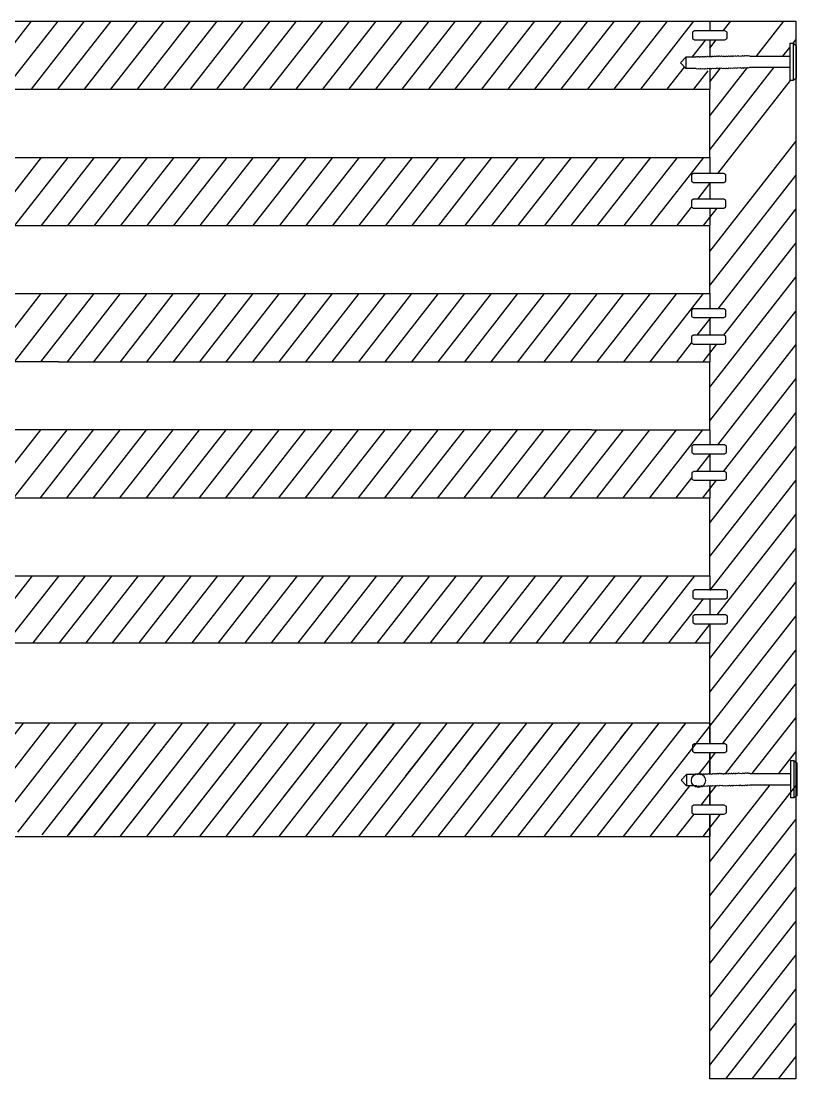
# Model space of a CAD drawing. Header units: millimetres. Extents: x -383 to 2872, y 639 to 2489.
# Drawn here: x 1420.1 to 1489.8, y 1263.6 to 1358.6 of the extents above; entities that cross this region are included whole.
import ezdxf

# ---------------------------------------------------------------- set-up
doc = ezdxf.new("R2010")
doc.units = ezdxf.units.MM
for name, color, linetype in [('ARREDI_attrezzature', 175, 'Continuous'), ('Chiodi', 1, 'Continuous'), ('struttura', 7, 'Continuous')]:
    doc.layers.add(name, color=color, linetype=linetype)
pattern_1 = [(52, (102.2741, 1088.6703), (-1.4775202, 1.1543653), [])]

msp = doc.modelspace()

# ---------------------------------------------------------------- hatches: boundary and pattern name
at = {"layer": 'ARREDI_attrezzature'}
h = msp.add_hatch(dxfattribs=at)
h.set_pattern_fill('ANSI31', color=256, scale=15, angle=7)
h.set_pattern_definition(pattern_1)
h.paths.add_polyline_path([(1480.304, 1342.514), (1480.487, 1342.632), (1481.963, 1342.632), (1481.963, 1344.124), (1480.304, 1344.124), (1480.304, 1344.806), (1480.487, 1344.924), (1481.963, 1344.924), (1481.963, 1346.382), (1423.461, 1346.382), (1414.078, 1346.382), (1409.689, 1346.382), (1409.689, 1345.23), (1411.183, 1345.23), (1411.183, 1344.548), (1411, 1344.43), (1409.689, 1344.43), (1409.689, 1342.593), (1411.229, 1342.593), (1411.229, 1341.91), (1411.045, 1341.793), (1409.689, 1341.793), (1409.689, 1340.265), (1414.078, 1340.265), (1423.461, 1340.265), (1481.963, 1340.265), (1481.963, 1341.832), (1480.304, 1341.832)])
h = msp.add_hatch(dxfattribs=at)
h.set_pattern_fill('ANSI31', color=256, scale=15, angle=7)
h.set_pattern_definition(pattern_1)
h.paths.add_polyline_path([(1480.304, 1330.281), (1480.488, 1330.4), (1481.963, 1330.4), (1481.963, 1331.985), (1480.304, 1331.985), (1480.304, 1332.667), (1480.488, 1332.785), (1481.963, 1332.785), (1481.963, 1334.147), (1423.461, 1334.147), (1414.078, 1334.147), (1409.689, 1334.147), (1409.689, 1332.85), (1411.184, 1332.85), (1411.184, 1332.167), (1411, 1332.05), (1409.689, 1332.05), (1409.689, 1330.485), (1411.229, 1330.485), (1411.229, 1329.802), (1411.046, 1329.685), (1409.689, 1329.685), (1409.689, 1328.03), (1414.078, 1328.03), (1423.461, 1328.03), (1481.963, 1328.03), (1481.963, 1329.6), (1480.304, 1329.6)])
h = msp.add_hatch(dxfattribs=at)
h.set_pattern_fill('ANSI31', color=256, scale=15, angle=7)
h.set_pattern_definition(pattern_1)
h.paths.add_polyline_path([(1481.963, 1319.76), (1480.352, 1319.76), (1480.352, 1320.442), (1480.535, 1320.56), (1481.963, 1320.56), (1481.963, 1321.913), (1471.322, 1321.913), (1417.861, 1321.913), (1414.078, 1321.913), (1409.689, 1321.913), (1409.689, 1320.377), (1411.228, 1320.377), (1411.228, 1319.695), (1411.045, 1319.577), (1409.689, 1319.577), (1409.689, 1318.104), (1411.274, 1318.104), (1411.274, 1317.421), (1411.09, 1317.304), (1409.689, 1317.304), (1409.689, 1315.796), (1414.078, 1315.796), (1414.806, 1315.796), (1474.378, 1315.796), (1481.963, 1315.796), (1481.963, 1317.375), (1480.352, 1317.375), (1480.352, 1318.056), (1480.535, 1318.175), (1481.963, 1318.175)])
h = msp.add_hatch(dxfattribs=at)
h.set_pattern_fill('ANSI31', color=256, scale=15, angle=7)
h.set_pattern_definition(pattern_1)
h.paths.add_polyline_path([(1480.445, 1305.173), (1480.629, 1305.291), (1481.963, 1305.291), (1481.963, 1306.736), (1480.445, 1306.736), (1480.445, 1307.418), (1480.629, 1307.536), (1481.963, 1307.536), (1481.963, 1308.798), (1474.378, 1308.798), (1414.806, 1308.798), (1414.078, 1308.798), (1409.689, 1308.798), (1409.689, 1307.164), (1411.159, 1307.164), (1411.159, 1306.481), (1410.976, 1306.364), (1409.689, 1306.364), (1409.689, 1305.151), (1411.205, 1305.151), (1411.205, 1304.468), (1411.022, 1304.351), (1409.689, 1304.351), (1409.689, 1303.561), (1409.689, 1302.771), (1481.963, 1302.771), (1481.963, 1304.491), (1480.445, 1304.491)])
h = msp.add_hatch(dxfattribs=at)
h.set_pattern_fill('ANSI31', color=256, scale=15, angle=7)
h.set_pattern_definition(pattern_1)
edge = h.paths.add_edge_path()
edge.add_line((1481.963, 1295.571), (1329.414, 1295.571))
edge.add_line((1423.461, 1285.387), (1481.62, 1285.387))
edge.add_line((1413.735, 1285.387), (1423.461, 1285.387))

# ---------------------------------------------------------------- linework, layer by layer
for p, q in [((1489.682, 1358.616), (1489.682, 1263.616)), ((1481.963, 1346.382), (1481.963, 1352.499)), ((1481.963, 1334.147), (1481.963, 1340.265)), ((1481.963, 1321.913), (1481.963, 1328.03)), ((1481.963, 1308.798), (1481.963, 1315.796)), ((1481.963, 1295.571), (1481.963, 1302.771)), ((1481.62, 1285.387), (1481.963, 1285.387))]:
    msp.add_line(p, q)
at = {"layer": 'ARREDI_attrezzature', "linetype": 'Continuous'}
for p, q in [((1416.27, 1352.499), (1421.05, 1358.616)), ((1418.65, 1352.499), (1423.429, 1358.616)), ((1421.029, 1352.499), (1425.808, 1358.616)), ((1423.408, 1352.499), (1428.188, 1358.616)), ((1425.788, 1352.499), (1430.567, 1358.616)), ((1428.167, 1352.499), (1432.947, 1358.616)), ((1430.547, 1352.499), (1435.326, 1358.616)), ((1432.926, 1352.499), (1437.705, 1358.616)), ((1435.306, 1352.499), (1440.085, 1358.616)), ((1437.685, 1352.499), (1442.464, 1358.616)), ((1440.064, 1352.499), (1444.844, 1358.616)), ((1442.444, 1352.499), (1447.223, 1358.616)), ((1444.823, 1352.499), (1449.602, 1358.616)), ((1447.203, 1352.499), (1451.982, 1358.616)), ((1449.582, 1352.499), (1454.361, 1358.616)), ((1451.961, 1352.499), (1456.741, 1358.616)), ((1454.341, 1352.499), (1459.12, 1358.616)), ((1456.72, 1352.499), (1461.499, 1358.616)), ((1459.1, 1352.499), (1463.879, 1358.616)), ((1461.479, 1352.499), (1466.258, 1358.616)), ((1463.858, 1352.499), (1468.638, 1358.616)), ((1466.238, 1352.499), (1471.017, 1358.616)), ((1468.617, 1352.499), (1473.397, 1358.616)), ((1470.997, 1352.499), (1475.776, 1358.616)), ((1473.376, 1352.499), (1478.155, 1358.616)), ((1475.755, 1352.499), (1480.535, 1358.616)), ((1483.159, 1357.734), (1483.848, 1358.616)), ((1486.147, 1355.467), (1488.607, 1358.616)), ((1480.385, 1355.379), (1481.6, 1356.934)), ((1481.963, 1356.203), (1482.534, 1356.934)), ((1489.443, 1356.64), (1489.682, 1356.946)), ((1488.526, 1355.467), (1489.143, 1356.257)), ((1478.135, 1352.499), (1479.697, 1354.498)), ((1480.514, 1352.499), (1481.809, 1354.157)), ((1481.963, 1347.067), (1487.747, 1354.469)), ((1481.963, 1350.112), (1485.351, 1354.448)), ((1481.963, 1353.158), (1482.924, 1354.387)), ((1482.669, 1344.924), (1489.2, 1353.284)), ((1481.963, 1337.93), (1489.682, 1347.81)), ((1481.963, 1334.885), (1489.682, 1344.764)), ((1481.963, 1344.021), (1482.044, 1344.124)), ((1481.963, 1340.976), (1482.632, 1341.832)), ((1482.702, 1332.785), (1489.682, 1341.719)), ((1483.218, 1330.4), (1489.682, 1338.673)), ((1481.963, 1325.748), (1489.682, 1335.628)), ((1481.963, 1322.703), (1489.682, 1332.582)), ((1481.963, 1331.839), (1482.077, 1331.985)), ((1481.963, 1328.794), (1482.593, 1329.6)), ((1482.669, 1320.56), (1489.682, 1329.537)), ((1483.184, 1318.175), (1489.682, 1326.491)), ((1481.963, 1313.566), (1489.682, 1323.446)), ((1481.963, 1310.521), (1489.682, 1320.4)), ((1481.963, 1319.657), (1482.044, 1319.76)), ((1481.963, 1316.612), (1482.559, 1317.375)), ((1481.963, 1307.475), (1489.682, 1317.355)), ((1482.636, 1305.291), (1489.682, 1314.309)), ((1481.963, 1301.384), (1489.682, 1311.264)), ((1481.963, 1298.339), (1489.682, 1308.218)), ((1481.963, 1295.293), (1489.682, 1305.173)), ((1481.963, 1304.43), (1482.011, 1304.491)), ((1483.111, 1293.717), (1489.682, 1302.127)), ((1483.366, 1290.998), (1489.682, 1299.082)), ((1485.773, 1291.033), (1489.682, 1296.036)), ((1424.256, 1285.387), (1432.212, 1295.571)), ((1426.635, 1285.387), (1434.592, 1295.571)), ((1429.015, 1285.387), (1436.971, 1295.571)), ((1431.394, 1285.387), (1439.351, 1295.571)), ((1433.774, 1285.387), (1441.73, 1295.571)), ((1436.153, 1285.387), (1444.109, 1295.571)), ((1438.532, 1285.387), (1446.489, 1295.571)), ((1440.912, 1285.387), (1448.868, 1295.571)), ((1443.291, 1285.387), (1451.248, 1295.571)), ((1445.671, 1285.387), (1453.627, 1295.571)), ((1448.05, 1285.387), (1456.006, 1295.571)), ((1450.429, 1285.387), (1458.386, 1295.571)), ((1452.809, 1285.387), (1460.765, 1295.571)), ((1455.188, 1285.387), (1463.145, 1295.571)), ((1457.568, 1285.387), (1465.524, 1295.571)), ((1459.947, 1285.387), (1467.903, 1295.571)), ((1462.326, 1285.387), (1470.283, 1295.571)), ((1464.706, 1285.387), (1472.662, 1295.571)), ((1467.085, 1285.387), (1475.042, 1295.571)), ((1469.465, 1285.387), (1477.421, 1295.571)), ((1471.844, 1285.387), (1479.8, 1295.571)), ((1474.223, 1285.387), (1481.963, 1295.293)), ((1488.152, 1291.033), (1489.682, 1292.991)), ((1480.983, 1290.993), (1481.963, 1292.248)), ((1481.963, 1292.248), (1482.486, 1292.917)), ((1476.603, 1285.387), (1480.155, 1289.933)), ((1481.178, 1288.197), (1481.963, 1289.202)), ((1481.963, 1283.111), (1487.373, 1290.036)), ((1481.963, 1280.066), (1489.682, 1289.945)), ((1481.963, 1289.202), (1482.538, 1289.939)), ((1478.982, 1285.387), (1480.553, 1287.397)), ((1481.963, 1286.157), (1482.932, 1287.397)), ((1481.963, 1277.02), (1489.682, 1286.9)), ((1481.362, 1285.387), (1481.963, 1286.157)), ((1481.963, 1273.975), (1489.682, 1283.854)), ((1481.963, 1270.929), (1489.682, 1280.809)), ((1481.963, 1267.884), (1489.682, 1277.763)), ((1481.963, 1264.838), (1489.682, 1274.718)), ((1483.388, 1263.616), (1489.682, 1271.672)), ((1485.767, 1263.616), (1489.682, 1268.627)), ((1488.147, 1263.616), (1489.682, 1265.581))]:
    msp.add_line(p, q, dxfattribs=at)
at = {"layer": 'Chiodi'}
for p, q in [((1480.592, 1357.734), (1480.409, 1357.615)), ((1480.409, 1357.615), (1480.409, 1357.051)), ((1483.326, 1357.734), (1480.592, 1357.734)), ((1483.509, 1357.615), (1483.326, 1357.734)), ((1483.509, 1357.051), (1483.509, 1357.615)), ((1480.409, 1357.051), (1480.592, 1356.934)), ((1480.592, 1356.934), (1483.326, 1356.934)), ((1483.326, 1356.934), (1483.509, 1357.051)), ((1480.487, 1344.924), (1480.304, 1344.806)), ((1480.304, 1344.806), (1480.304, 1344.242)), ((1483.221, 1344.924), (1480.487, 1344.924)), ((1483.404, 1344.806), (1483.221, 1344.924)), ((1483.404, 1344.242), (1483.404, 1344.806)), ((1480.304, 1344.242), (1480.487, 1344.124)), ((1480.487, 1344.124), (1483.221, 1344.124)), ((1483.221, 1344.124), (1483.404, 1344.242)), ((1480.487, 1342.632), (1480.304, 1342.514)), ((1480.304, 1342.514), (1480.304, 1341.95)), ((1483.221, 1342.632), (1480.487, 1342.632)), ((1483.404, 1342.514), (1483.221, 1342.632)), ((1483.404, 1341.95), (1483.404, 1342.514)), ((1480.304, 1341.95), (1480.487, 1341.832)), ((1480.487, 1341.832), (1483.221, 1341.832)), ((1483.221, 1341.832), (1483.404, 1341.95)), ((1480.488, 1332.785), (1480.304, 1332.667)), ((1480.304, 1332.667), (1480.304, 1332.102)), ((1480.304, 1332.102), (1480.488, 1331.985)), ((1483.221, 1332.785), (1480.488, 1332.785)), ((1480.488, 1331.985), (1483.221, 1331.985)), ((1483.404, 1332.667), (1483.221, 1332.785)), ((1483.221, 1331.985), (1483.404, 1332.102)), ((1483.404, 1332.102), (1483.404, 1332.667)), ((1480.488, 1330.4), (1480.304, 1330.281)), ((1480.304, 1330.281), (1480.304, 1329.717)), ((1483.221, 1330.4), (1480.488, 1330.4)), ((1483.404, 1330.281), (1483.221, 1330.4)), ((1483.404, 1329.717), (1483.404, 1330.281)), ((1480.304, 1329.717), (1480.488, 1329.6)), ((1480.488, 1329.6), (1483.221, 1329.6)), ((1483.221, 1329.6), (1483.404, 1329.717)), ((1480.535, 1320.56), (1480.352, 1320.442)), ((1483.268, 1320.56), (1480.535, 1320.56)), ((1483.452, 1320.442), (1483.268, 1320.56)), ((1480.352, 1320.442), (1480.352, 1319.877)), ((1480.352, 1319.877), (1480.535, 1319.76)), ((1480.535, 1319.76), (1483.268, 1319.76)), ((1483.268, 1319.76), (1483.452, 1319.877)), ((1483.452, 1319.877), (1483.452, 1320.442)), ((1480.535, 1318.175), (1480.352, 1318.056)), ((1480.352, 1318.056), (1480.352, 1317.492)), ((1483.268, 1318.175), (1480.535, 1318.175)), ((1483.452, 1318.056), (1483.268, 1318.175)), ((1483.452, 1317.492), (1483.452, 1318.056)), ((1480.352, 1317.492), (1480.535, 1317.375)), ((1480.535, 1317.375), (1483.268, 1317.375)), ((1483.268, 1317.375), (1483.452, 1317.492)), ((1480.629, 1307.536), (1480.445, 1307.418)), ((1480.445, 1307.418), (1480.445, 1306.853)), ((1483.362, 1307.536), (1480.629, 1307.536)), ((1483.545, 1307.418), (1483.362, 1307.536)), ((1483.545, 1306.853), (1483.545, 1307.418)), ((1480.445, 1306.853), (1480.629, 1306.736)), ((1480.629, 1306.736), (1483.362, 1306.736)), ((1483.362, 1306.736), (1483.545, 1306.853)), ((1480.629, 1305.291), (1480.445, 1305.173)), ((1480.445, 1305.173), (1480.445, 1304.608)), ((1480.445, 1304.608), (1480.629, 1304.491)), ((1483.362, 1305.291), (1480.629, 1305.291)), ((1480.629, 1304.491), (1483.362, 1304.491)), ((1483.545, 1305.173), (1483.362, 1305.291)), ((1483.362, 1304.491), (1483.545, 1304.608)), ((1483.545, 1304.608), (1483.545, 1305.173)), ((1480.581, 1293.717), (1480.397, 1293.599)), ((1480.397, 1293.599), (1480.397, 1293.034)), ((1480.397, 1293.034), (1480.581, 1292.917)), ((1483.314, 1293.717), (1480.581, 1293.717)), ((1483.498, 1293.599), (1483.314, 1293.717)), ((1483.314, 1292.917), (1483.498, 1293.034)), ((1483.498, 1293.034), (1483.498, 1293.599)), ((1480.581, 1292.917), (1483.314, 1292.917)), ((1480.534, 1288.197), (1480.35, 1288.079)), ((1480.35, 1288.079), (1480.35, 1287.515)), ((1480.35, 1287.515), (1480.534, 1287.397)), ((1483.267, 1288.197), (1480.534, 1288.197)), ((1480.534, 1287.397), (1483.267, 1287.397)), ((1483.451, 1288.079), (1483.267, 1288.197)), ((1483.267, 1287.397), (1483.451, 1287.515)), ((1483.451, 1287.515), (1483.451, 1288.079))]:
    msp.add_line(p, q, dxfattribs=at)
at = {"layer": 'Chiodi', "color": 2}
for p, q in [((1489.143, 1356.64), (1489.143, 1355.452)), ((1489.143, 1356.64), (1489.457, 1356.64)), ((1489.457, 1356.64), (1489.457, 1353.284)), ((1489.457, 1356.64), (1489.728, 1356.438)), ((1489.728, 1356.438), (1489.728, 1353.477)), ((1479.824, 1355.379), (1479.333, 1354.872)), ((1479.333, 1354.872), (1479.824, 1354.367)), ((1480.607, 1355.379), (1479.824, 1355.379)), ((1479.824, 1355.379), (1479.824, 1354.367)), ((1485.548, 1355.467), (1489.144, 1355.467)), ((1489.144, 1355.467), (1489.144, 1354.469)), ((1480.746, 1354.367), (1479.824, 1354.367)), ((1485.548, 1354.469), (1489.144, 1354.469)), ((1489.144, 1354.469), (1489.144, 1353.281)), ((1489.457, 1353.284), (1489.144, 1353.284)), ((1489.728, 1353.477), (1489.457, 1353.284)), ((1489.196, 1292.206), (1489.196, 1291.018)), ((1489.196, 1292.206), (1489.51, 1292.206)), ((1489.51, 1292.206), (1489.51, 1288.85)), ((1489.51, 1292.206), (1489.781, 1292.005)), ((1489.781, 1292.005), (1489.781, 1289.043)), ((1479.877, 1290.945), (1479.386, 1290.438)), ((1479.386, 1290.438), (1479.877, 1289.933)), ((1480.66, 1290.945), (1479.877, 1290.945)), ((1479.877, 1290.945), (1479.877, 1289.933)), ((1485.601, 1291.033), (1489.197, 1291.033)), ((1489.197, 1291.033), (1489.197, 1290.036)), ((1480.798, 1289.933), (1479.877, 1289.933)), ((1485.601, 1290.036), (1489.197, 1290.036)), ((1489.197, 1290.036), (1489.197, 1288.847)), ((1489.51, 1288.85), (1489.197, 1288.85)), ((1489.781, 1289.043), (1489.51, 1288.85))]:
    msp.add_line(p, q, dxfattribs=at)
at = {"layer": 'Chiodi'}
msp.add_circle((1480.938, 1290.418), 0.634, dxfattribs=at)
at = {"layer": 'Chiodi', "color": 2}
for centre, radius, start, end in [((1480.724, 1355.267), 0.147, 51.58314, 141.95807), ((1480.933, 1355.28), 0.147, 51.58314, 141.95807), ((1481.14, 1355.265), 0.147, 51.58314, 141.95807), ((1481.349, 1355.278), 0.147, 51.58314, 141.95807), ((1481.558, 1355.281), 0.147, 51.58314, 141.95807), ((1481.767, 1355.294), 0.147, 51.58314, 141.95807), ((1481.967, 1355.311), 0.127, 39.32399, 145.66365), ((1482.181, 1355.301), 0.147, 51.58314, 141.95807), ((1482.39, 1355.314), 0.147, 51.58314, 141.95807), ((1482.598, 1355.317), 0.147, 51.58314, 141.95807), ((1482.807, 1355.33), 0.147, 51.58314, 141.95807), ((1483.014, 1355.315), 0.147, 51.58314, 141.95807), ((1483.233, 1355.309), 0.147, 51.58314, 141.95807), ((1483.442, 1355.312), 0.147, 51.58314, 141.95807), ((1483.651, 1355.325), 0.147, 51.58314, 141.95807), ((1483.857, 1355.322), 0.147, 51.58314, 141.95807), ((1484.066, 1355.335), 0.147, 51.58314, 141.95807), ((1484.275, 1355.339), 0.147, 51.58314, 141.95807), ((1484.484, 1355.352), 0.147, 51.58314, 141.95807), ((1484.691, 1355.336), 0.147, 51.58314, 138.8699), ((1484.9, 1355.349), 0.147, 51.58314, 141.95807), ((1485.109, 1355.353), 0.147, 51.58314, 141.95807), ((1485.318, 1355.366), 0.147, 51.58314, 141.95807), ((1485.465, 1355.337), 0.154, 57.35871, 111.1023), ((1480.843, 1354.479), 0.155, 230.99417, 315.7306), ((1481.052, 1354.492), 0.155, 230.99417, 315.7306), ((1481.259, 1354.477), 0.155, 230.99417, 315.7306), ((1481.468, 1354.49), 0.155, 230.99417, 315.7306), ((1481.677, 1354.493), 0.155, 230.99417, 315.7306), ((1481.886, 1354.506), 0.155, 230.99417, 315.7306), ((1482.102, 1354.484), 0.136, 219.69584, 317.42173), ((1482.3, 1354.513), 0.155, 230.99417, 315.7306), ((1482.509, 1354.526), 0.155, 230.99417, 315.7306), ((1482.717, 1354.53), 0.155, 230.99417, 315.7306), ((1482.926, 1354.543), 0.155, 230.99417, 315.7306), ((1483.143, 1354.508), 0.155, 230.99417, 315.7306), ((1483.352, 1354.521), 0.155, 230.99417, 315.7306), ((1483.561, 1354.524), 0.155, 230.99417, 315.7306), ((1483.77, 1354.537), 0.155, 230.99417, 315.7306), ((1483.976, 1354.535), 0.155, 230.99417, 315.7306), ((1484.185, 1354.548), 0.155, 230.99417, 315.7306), ((1484.394, 1354.551), 0.155, 230.99417, 315.7306), ((1484.603, 1354.564), 0.155, 230.99417, 315.7306), ((1484.823, 1354.52), 0.127, 210.92574, 320.8227), ((1485.019, 1354.562), 0.155, 230.99417, 315.7306), ((1485.228, 1354.565), 0.155, 230.99417, 315.7306), ((1485.437, 1354.578), 0.155, 230.99417, 315.7306), ((1484.328, 1290.905), 0.147, 51.58314, 141.95807), ((1484.537, 1290.918), 0.147, 51.58314, 141.95807), ((1484.952, 1290.915), 0.147, 51.58314, 141.95807), ((1485.161, 1290.919), 0.147, 51.58314, 141.95807), ((1485.37, 1290.932), 0.147, 51.58314, 141.95807), ((1485.517, 1290.903), 0.154, 57.35871, 111.1023), ((1480.777, 1290.833), 0.147, 51.58314, 141.95807), ((1480.986, 1290.846), 0.147, 51.58314, 141.95807), ((1481.193, 1290.831), 0.147, 51.58314, 141.95807), ((1481.402, 1290.844), 0.147, 51.58314, 141.95807), ((1481.611, 1290.847), 0.147, 51.58314, 141.95807), ((1481.82, 1290.86), 0.147, 51.58314, 141.95807), ((1482.019, 1290.877), 0.127, 39.32399, 145.66365), ((1482.233, 1290.867), 0.147, 51.58314, 141.95807), ((1482.442, 1290.88), 0.147, 51.58314, 141.95807), ((1482.651, 1290.883), 0.147, 51.58314, 141.95807), ((1482.86, 1290.896), 0.147, 51.58314, 141.95807), ((1483.067, 1290.881), 0.147, 51.58314, 141.95807), ((1483.286, 1290.875), 0.147, 51.58314, 141.95807), ((1483.495, 1290.878), 0.147, 51.58314, 141.95807), ((1483.704, 1290.891), 0.147, 51.58314, 141.95807), ((1483.91, 1290.888), 0.147, 51.58314, 141.95807), ((1484.119, 1290.901), 0.147, 51.58314, 141.95807), ((1484.744, 1290.902), 0.147, 51.58314, 138.8699), ((1480.896, 1290.045), 0.155, 230.99417, 315.7306), ((1481.105, 1290.058), 0.155, 230.99417, 315.7306), ((1481.312, 1290.043), 0.155, 230.99417, 315.7306), ((1481.521, 1290.056), 0.155, 230.99417, 315.7306), ((1481.73, 1290.059), 0.155, 230.99417, 315.7306), ((1481.939, 1290.072), 0.155, 230.99417, 315.7306), ((1482.154, 1290.05), 0.136, 219.69584, 317.42173), ((1482.352, 1290.079), 0.155, 230.99417, 315.7306), ((1482.561, 1290.092), 0.155, 230.99417, 315.7306), ((1482.77, 1290.096), 0.155, 230.99417, 315.7306), ((1482.979, 1290.109), 0.155, 230.99417, 315.7306), ((1483.196, 1290.074), 0.155, 230.99417, 315.7306), ((1483.405, 1290.087), 0.155, 230.99417, 315.7306), ((1483.614, 1290.09), 0.155, 230.99417, 315.7306), ((1483.823, 1290.103), 0.155, 230.99417, 315.7306), ((1484.029, 1290.101), 0.155, 230.99417, 315.7306), ((1484.238, 1290.114), 0.155, 230.99417, 315.7306), ((1484.447, 1290.117), 0.155, 230.99417, 315.7306), ((1484.656, 1290.13), 0.155, 230.99417, 315.7306), ((1484.875, 1290.086), 0.127, 210.92574, 320.8227), ((1485.071, 1290.128), 0.155, 230.99417, 315.7306), ((1485.28, 1290.131), 0.155, 230.99417, 315.7306), ((1485.489, 1290.144), 0.155, 230.99417, 315.7306)]:
    msp.add_arc(centre, radius, start, end, dxfattribs=at)
at = {"layer": 'struttura'}
for p, q in [((1329.414, 1358.616), (1481.963, 1358.616)), ((1481.963, 1358.616), (1489.682, 1358.616)), ((1481.963, 1358.616), (1481.963, 1357.734)), ((1481.963, 1356.934), (1481.963, 1355.438)), ((1481.963, 1354.371), (1481.963, 1352.499)), ((1414.078, 1352.499), (1423.461, 1352.499)), ((1423.461, 1352.499), (1481.963, 1352.499)), ((1414.078, 1346.382), (1423.461, 1346.382)), ((1423.461, 1346.382), (1481.963, 1346.382)), ((1481.963, 1346.382), (1481.963, 1344.924)), ((1481.963, 1344.124), (1481.963, 1342.632)), ((1481.963, 1341.832), (1481.963, 1340.265)), ((1414.078, 1340.265), (1423.461, 1340.265)), ((1423.461, 1340.265), (1481.963, 1340.265)), ((1414.078, 1334.147), (1423.461, 1334.147)), ((1423.461, 1334.147), (1481.963, 1334.147)), ((1481.963, 1334.147), (1481.963, 1332.785)), ((1481.963, 1331.985), (1481.963, 1330.4)), ((1481.963, 1329.6), (1481.963, 1328.03)), ((1423.461, 1328.03), (1414.078, 1328.03)), ((1423.461, 1328.03), (1481.963, 1328.03)), ((1471.322, 1321.913), (1417.861, 1321.913)), ((1471.322, 1321.913), (1481.963, 1321.913)), ((1481.963, 1321.913), (1481.963, 1320.56)), ((1481.963, 1319.76), (1481.963, 1318.175)), ((1481.963, 1317.375), (1481.963, 1315.796)), ((1414.806, 1315.796), (1474.378, 1315.796)), ((1474.378, 1315.796), (1481.963, 1315.796)), ((1414.806, 1308.798), (1474.378, 1308.798)), ((1474.378, 1308.798), (1481.963, 1308.798)), ((1481.963, 1308.798), (1481.963, 1307.536)), ((1481.963, 1306.736), (1481.963, 1305.291)), ((1481.963, 1304.491), (1481.963, 1302.771)), ((1409.689, 1302.771), (1481.963, 1302.771)), ((1481.963, 1295.571), (1409.689, 1295.571)), ((1481.963, 1293.717), (1481.963, 1295.571)), ((1481.963, 1295.571), (1481.963, 1293.717)), ((1481.963, 1290.991), (1481.963, 1292.917)), ((1481.963, 1292.917), (1481.963, 1290.991)), ((1481.963, 1288.197), (1481.963, 1289.919)), ((1481.963, 1289.919), (1481.963, 1288.197)), ((1481.963, 1263.616), (1481.963, 1287.397)), ((1481.963, 1287.397), (1481.963, 1285.387)), ((1413.735, 1285.387), (1423.461, 1285.387)), ((1423.461, 1285.387), (1481.62, 1285.387)), ((1489.682, 1263.616), (1481.963, 1263.616))]:
    msp.add_line(p, q, dxfattribs=at)

doc.saveas('drawing.dxf')
